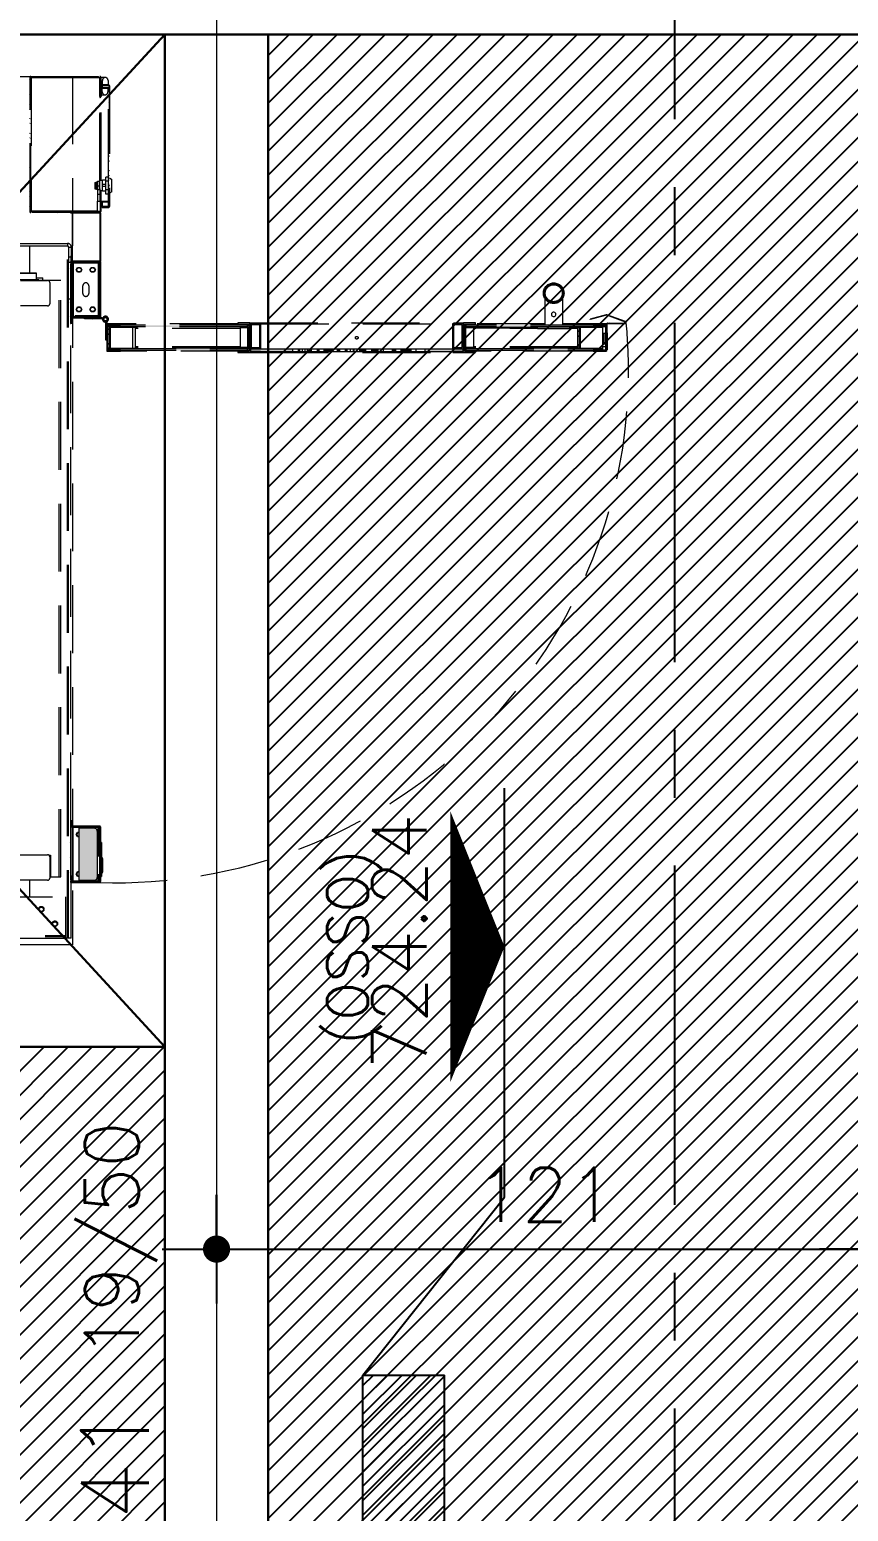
# Model space of a CAD drawing. Header units: inches. Extents: x 0 to 5940, y 0 to 4205.
# Drawn here: x 559.3 to 710.1, y 1683.1 to 1956.1 of the extents above; entities that cross this region are included whole.
import ezdxf
from ezdxf.enums import TextEntityAlignment as Align

# ---------------------------------------------------------------- set-up
doc = ezdxf.new("R2010")
doc.units = ezdxf.units.IN
doc.header["$LTSCALE"] = 50
doc.header["$MEASUREMENT"] = 0
doc.linetypes.add('CENTER', pattern=[2, 1.25, -0.25, 0.25, -0.25])
doc.linetypes.add('HIDDEN', pattern=[0.375, 0.25, -0.125])
for name, color, linetype in [('ALVENARIA', 10, 'HIDDEN'), ('CORTE-FORMA', 1, 'Continuous'), ('COTA', 6, 'Continuous'), ('FO-TEXTO-VIGAS', 3, 'Continuous'), ('HACHUR LAJE', 141, 'Continuous'), ('NIVEL', 3, 'Continuous'), ('TEXTO', 3, 'Continuous')]:
    doc.layers.add(name, color=color, linetype=linetype)
for name, color, linetype, lineweight in [('FO-Eixos', 150, 'Continuous', 5), ('FO-Vigas', 2, 'Continuous', 30), ('SEM LAJE', 8, 'Continuous', 30)]:
    doc.layers.add(name, color=color, linetype=linetype, lineweight=lineweight)
doc.styles.add('ESTILO_GERADO_1', font='arial.ttf')
doc.styles.add('ROMANS', font='romans.shx')
doc.dimstyles.new('COTA_50', dxfattribs={"dimscale": 5, "dimtxt": 2, "dimasz": 1, "dimexe": 2, "dimexo": 1.5, "dimgap": 1, "dimtad": 1, "dimzin": 12, "dimdsep": 46, "dimtxsty": 'ROMANS', "dimblk1": 'COTA', "dimblk2": 'COTA', "dimsah": 1, "dimcen": -4, "dimdle": 1.5, "dimclrd": 6, "dimclre": 6, "dimclrt": 3, "dimadec": 0, "dimazin": 0, "dimtfac": 1, "dimtofl": 0, "dimtmove": 0, "dimatfit": 3, "dimldrblk": 'COTA', "dimfxl": 1, "dimtolj": 1, "dimtzin": 12, "dimarcsym": 0})
pattern_1 = [(225, (-3397.257, 7876.2157), (-1.34613007, 1.34613007), []), (225, (-3398.1545, 7876.2157), (-1.34613007, 1.34613007), [])]
pattern_2 = [(135, (-3421.0694, 7049.931), (1.34613007, 1.34613007), []), (135, (-3421.0694, 7050.8285), (1.34613007, 1.34613007), [])]
pattern_3 = [(45, (-4662.459, 9121.8574), (-2.2097087, 2.2097087), [])]

# ---------------------------------------------------------------- blocks, each defined once
blk = doc.blocks.new('A$7E691EA2C32220')
at = {"layer": 'ALVENARIA', "linetype": 'HIDDEN', "lineweight": 0}
h = blk.add_hatch(dxfattribs=at)
h.set_pattern_fill('ANSI32_0001', color=252, scale=100, angle=360, style=0, pattern_type=2)
h.set_pattern_definition(pattern_1)
h.paths.add_polyline_path([(155.2, 262.77), (155.2, 261.11, 0.414214), (155.3, 261.01), (156.6, 261.01), (156.6, 260.92), (155.3, 260.92, -0.414214), (155.11, 261.11), (155.11, 262.77, 0.414214), (155.01, 262.87), (142.3, 262.87, 0.414214), (142.2, 262.77), (142.2, 238.17, 0.414214), (142.3, 238.07), (155.01, 238.07, 0.414214), (155.11, 238.17), (155.11, 239.82, -0.414214), (155.3, 240.01), (156.6, 240.01), (156.6, 239.92), (155.3, 239.92, 0.414214), (155.2, 239.82), (155.2, 238.17, -0.414214), (155.01, 237.98), (142.3, 237.98, -0.414214), (142.11, 238.17), (142.11, 262.77, -0.414214), (142.3, 262.96), (155.01, 262.96, -0.414214)])
h = blk.add_hatch(dxfattribs=at)
h.set_pattern_fill('ANSI32_0001', color=252, scale=100, angle=360, style=0, pattern_type=2)
h.set_pattern_definition(pattern_1)
h.paths.add_polyline_path([(155.48, 261.41), (155.48, 261.5), (156.63, 261.5, -0.414214), (156.82, 261.31), (156.82, 239.12, -0.414214), (156.63, 238.93), (155.48, 238.93), (155.48, 239.02), (156.63, 239.02, 0.414214), (156.73, 239.12), (156.73, 261.31, 0.414214), (156.63, 261.41)])
h = blk.add_hatch(dxfattribs=at)
h.set_pattern_fill('ANSI32_0001', color=252, scale=100, angle=360, style=0, pattern_type=2)
h.set_pattern_definition(pattern_1)
h.paths.add_polyline_path([(149.7, 237.98), (155.01, 237.98, -0.414214), (155.2, 237.79), (155.2, 229.17, -0.414214), (155.01, 228.98), (149.89, 228.98, -0.414214), (149.7, 229.17), (149.7, 229.98), (149.79, 229.98), (149.79, 229.17, 0.414214), (149.89, 229.07), (155.01, 229.07, 0.414214), (155.11, 229.17), (155.11, 237.79, 0.414214), (155.01, 237.89), (149.7, 237.89)])
h = blk.add_hatch(dxfattribs=at)
h.set_pattern_fill('ANSI32_0001', color=252, scale=100, angle=360, style=0, pattern_type=2)
h.set_pattern_definition(pattern_1)
h.paths.add_polyline_path([(149.61, 228.53), (149.7, 228.53), (149.7, 217.54), (149.61, 217.54)])
h = blk.add_hatch(dxfattribs=at)
h.set_pattern_fill('ANSI32_0001', color=252, scale=100, angle=360, style=0, pattern_type=2)
h.set_pattern_definition(pattern_1)
h.paths.add_polyline_path([(149.85, 218.49), (149.85, 217.54), (149.7, 217.54), (149.7, 218.49, -0.414214), (149.95, 218.74), (154.95, 218.74, 0.414214), (155.05, 218.84), (155.05, 228.73, 0.414214), (154.95, 228.83), (149.95, 228.83, 0.414214), (149.85, 228.73), (149.85, 227.78), (149.7, 227.78), (149.7, 228.73, -0.414214), (149.95, 228.98), (154.95, 228.98, -0.414214), (155.2, 228.73), (155.2, 218.84, -0.414214), (154.95, 218.59), (149.95, 218.59, 0.414214)])
h = blk.add_hatch(dxfattribs=at)
h.set_pattern_fill('ANSI32_0001', color=252, scale=100, angle=360, style=0, pattern_type=2)
h.set_pattern_definition(pattern_2)
h.paths.add_polyline_path([(236.71, 223.12, -1), (240.52, 223.12, -1)])
h.paths.add_polyline_path([(240.4, 223.12, 1), (236.83, 223.12, 1)], flags=0)
h = blk.add_hatch(dxfattribs=at)
h.set_pattern_fill('ANSI32_0001', color=252, scale=100, angle=360, style=0, pattern_type=2)
h.set_pattern_definition(pattern_1)
h.paths.add_polyline_path([(150.5, 218.74), (150.5, 219.04), (154.8, 219.04), (154.8, 218.74)])
h = blk.add_hatch(dxfattribs=at)
h.set_pattern_fill('ANSI32_0001', color=252, scale=100, angle=360, style=0, pattern_type=2)
h.set_pattern_definition(pattern_1)
h.paths.add_polyline_path([(155.72, 218.37, 6.45331), (155.8, 218.57, -0.219637), (155.42, 218.39), (152.22, 218.39), (152.22, 218.59), (155.42, 218.59, 0.219637), (155.65, 218.7, -6.45331), (155.52, 218.39)])
h = blk.add_hatch(dxfattribs=at)
h.set_pattern_fill('ANSI32_0001', color=252, scale=100, angle=360, style=0, pattern_type=2)
h.set_pattern_definition(pattern_2)
h.paths.add_polyline_path([(248.55, 217.52, 0.414214), (248.45, 217.42), (248.45, 215.82), (248.36, 215.82), (248.36, 217.42, -0.414214), (248.55, 217.61), (251.79, 217.61, 0.8391), (251.82, 217.81), (248.39, 219.06, 0.153915), (248.33, 219.06), (245.36, 218.27), (245.34, 218.35), (248.3, 219.15, -0.153915), (248.42, 219.14), (251.85, 217.89, -0.8391), (251.79, 217.52)])
h = blk.add_hatch(dxfattribs=at)
h.set_pattern_fill('ANSI32_0001', color=252, scale=100, angle=360, style=0, pattern_type=2)
h.set_pattern_definition(pattern_2)
h.paths.add_polyline_path([(156.32, 217.69), (156.32, 214.49), (156.12, 214.49), (156.12, 217.69)])
for points in [[(158.82, 212.42), (156.32, 212.42), (156.32, 217.41), (158.82, 217.41), (158.82, 217.21), (156.52, 217.21), (156.52, 212.62), (158.82, 212.62)], [(182.2, 216.91), (156.57, 216.91), (156.57, 217.21), (182.2, 217.21)], [(180.45, 212.19), (180.45, 212.39), (182.45, 212.39), (182.45, 217.44), (180.45, 217.44), (180.45, 217.64), (182.65, 217.64), (182.65, 212.39), (184.65, 212.39), (184.65, 212.19)], [(224.22, 212.39), (224.22, 212.19), (220.03, 212.19), (220.03, 212.39), (222.03, 212.39), (222.03, 217.64), (224.22, 217.64), (224.22, 217.44), (222.23, 217.44), (222.23, 212.39)], [(246.86, 216.91), (222.48, 216.91), (222.48, 217.21), (246.86, 217.21)], [(245.86, 217.41), (248.36, 217.41), (248.36, 217.21), (245.86, 217.21)], [(182.2, 212.62), (156.57, 212.62), (156.57, 212.92), (182.2, 212.92)], [(182.75, 212.39), (182.75, 212.89), (190.59, 212.89), (190.59, 212.39)], [(191.85, 212.89), (191.85, 212.39), (191.58, 212.39), (191.58, 212.89)], [(192.8, 212.39), (192.8, 212.89), (192.82, 212.89), (192.82, 212.39)], [(194.02, 212.89), (194.02, 212.39), (193.77, 212.39), (193.77, 212.89)], [(195.43, 212.89), (195.43, 212.39), (195.05, 212.39), (195.05, 212.89)], [(197.8, 212.39), (196.51, 212.39), (196.51, 212.89), (197.8, 212.89)], [(199.22, 212.89), (199.22, 212.39), (198.74, 212.39), (198.74, 212.89)], [(200.56, 212.89), (200.56, 212.39), (200.23, 212.39), (200.23, 212.89)], [(201.71, 212.39), (201.71, 212.89), (201.87, 212.89), (201.87, 212.39)], [(202.88, 212.39), (202.88, 212.89), (204.01, 212.89), (204.01, 212.39)], [(206.3, 212.89), (206.3, 212.39), (205.05, 212.39), (205.05, 212.89)], [(209.52, 212.89), (209.52, 212.39), (208.84, 212.39), (208.84, 212.89)], [(210.48, 212.39), (210.48, 212.89), (212.34, 212.89), (212.34, 212.39)], [(221.93, 212.89), (221.93, 212.39), (214.87, 212.39), (214.87, 212.89)], [(246.86, 212.62), (222.48, 212.62), (222.48, 212.92), (246.86, 212.92)], [(245.86, 212.62), (246.86, 212.62), (246.86, 212.42), (245.86, 212.42)], [(151.15, 124.54), (154.05, 124.54, -0.414214), (154.55, 124.04), (154.55, 115.47, -0.414214), (154.05, 114.97), (151.15, 114.97)]]:
    blk.add_hatch(color=252, dxfattribs=at).paths.add_polyline_path(points)
h = blk.add_hatch(dxfattribs=at)
h.set_pattern_fill('ANSI32_0001', color=252, scale=100, angle=360, style=0, pattern_type=2)
h.set_pattern_definition(pattern_2)
h.paths.add_polyline_path([(156.82, 212.97), (156.52, 212.97), (156.52, 216.86), (156.82, 216.86)])
h = blk.add_hatch(dxfattribs=at)
h.set_pattern_fill('ANSI32_0001', color=252, scale=100, angle=360, style=0, pattern_type=2)
h.set_pattern_definition(pattern_2)
h.paths.add_polyline_path([(180.85, 212.99), (182.13, 212.99, 0.414214), (182.23, 213.09), (182.23, 216.74, 0.414214), (182.13, 216.84), (180.85, 216.84), (180.85, 216.96), (182.13, 216.96, -0.414214), (182.35, 216.74), (182.35, 213.09, -0.414214), (182.13, 212.87), (180.85, 212.87)])
h = blk.add_hatch(color=252, dxfattribs=at)
h.paths.add_polyline_path([(182.7, 212.89), (182.7, 217.49), (184.7, 217.49), (184.7, 212.89)])
h.paths.add_polyline_path([(182.9, 213.09), (184.5, 213.09), (184.5, 217.29), (182.9, 217.29)], flags=0)
h = blk.add_hatch(color=252, dxfattribs=at)
h.paths.add_polyline_path([(219.98, 212.89), (219.98, 217.49), (221.98, 217.49), (221.98, 212.89)])
h.paths.add_polyline_path([(220.18, 213.09), (221.78, 213.09), (221.78, 217.29), (220.18, 217.29)], flags=0)
h = blk.add_hatch(dxfattribs=at)
h.set_pattern_fill('ANSI32_0001', color=252, scale=100, angle=360, style=0, pattern_type=2)
h.set_pattern_definition(pattern_2)
h.paths.add_polyline_path([(223.83, 216.84), (222.55, 216.84, 0.414214), (222.45, 216.74), (222.45, 213.09, 0.414214), (222.55, 212.99), (223.83, 212.99), (223.83, 212.87), (222.55, 212.87, -0.414214), (222.33, 213.09), (222.33, 216.74, -0.414214), (222.55, 216.96), (223.83, 216.96)])
h = blk.add_hatch(dxfattribs=at)
h.set_pattern_fill('ANSI32_0001', color=252, scale=100, angle=360, style=0, pattern_type=2)
h.set_pattern_definition(pattern_2)
h.paths.add_polyline_path([(243.36, 212.97), (243.06, 212.97), (243.06, 216.86), (243.36, 216.86)])
h = blk.add_hatch(dxfattribs=at)
h.set_pattern_fill('ANSI32_0001', color=252, scale=100, angle=360, style=0, pattern_type=2)
h.set_pattern_definition(pattern_2)
h.paths.add_polyline_path([(248.13, 212.42), (246.73, 212.42), (246.73, 212.55), (248.13, 212.55, 0.414214), (248.23, 212.65), (248.23, 217.44), (248.36, 217.44), (248.36, 212.65, -0.414214)])
h = blk.add_hatch(dxfattribs=at)
h.set_pattern_fill('ANSI32_0001', color=252, scale=100, angle=360, style=0, pattern_type=2)
h.set_pattern_definition(pattern_1)
h.paths.add_polyline_path([(149.61, 126), (149.7, 126), (149.7, 115.01), (149.61, 115.01)])
h = blk.add_hatch(dxfattribs=at)
h.set_pattern_fill('ANSI32_0001', color=252, scale=100, angle=360, style=0, pattern_type=2)
h.set_pattern_definition(pattern_1)
h.paths.add_polyline_path([(149.85, 115.76), (149.85, 114.81, 0.414214), (149.95, 114.71), (154.95, 114.71, 0.414214), (155.05, 114.81), (155.05, 124.7, 0.414214), (154.95, 124.8), (149.95, 124.8, -0.414214), (149.7, 125.05), (149.7, 126), (149.85, 126), (149.85, 125.05, 0.414214), (149.95, 124.95), (154.95, 124.95, -0.414214), (155.2, 124.7), (155.2, 114.81, -0.414214), (154.95, 114.56), (149.95, 114.56, -0.414214), (149.7, 114.81), (149.7, 115.76)])
h = blk.add_hatch(dxfattribs=at)
h.set_pattern_fill('ANSI32_0001', color=252, scale=100, angle=360, style=0, pattern_type=2)
h.set_pattern_definition(pattern_1)
h.paths.add_polyline_path([(155.2, 121.95), (155.35, 121.95), (155.35, 115.66), (155.2, 115.66)])
at = {"layer": 'ALVENARIA', "color": 252, "linetype": 'HIDDEN', "lineweight": 5}
for p, q in [((0, 263.07), (150, 263.07)), ((142.2, 238.17), (142.2, 262.88)), ((142.21, 238.24), (142.21, 262.81)), ((142.3, 262.81), (142.21, 262.81)), ((142.3, 263.07), (155.01, 263.07)), ((142.3, 262.98), (155.01, 262.98)), ((142.3, 238.24), (142.3, 262.81)), ((142.3, 262.81), (142.3, 262.8)), ((142.3, 262.8), (142.32, 262.79)), ((142.32, 262.79), (142.36, 262.78)), ((142.36, 262.78), (142.4, 262.78)), ((142.37, 262.97), (155.01, 262.97)), ((142.37, 262.88), (142.37, 262.97)), ((142.37, 262.88), (155.01, 262.88)), ((142.37, 262.87), (142.37, 262.88)), ((142.38, 262.85), (142.37, 262.87)), ((142.39, 262.82), (142.38, 262.85)), ((142.4, 262.78), (142.39, 262.82)), ((142.4, 262.78), (142.4, 238.27)), ((155.01, 262.78), (142.4, 262.78)), ((150, 263.07), (150, 103.07)), ((150, 262.97), (150, 262.98)), ((155.01, 262.97), (155.01, 262.88)), ((155.01, 262.88), (155.01, 262.78)), ((155.01, 261.01), (155.01, 262.78)), ((155.11, 262.88), (155.11, 261.11)), ((155.2, 262.88), (155.2, 261.11)), ((155.92, 262.86), (155.2, 262.86)), ((155.5, 261.5), (155.5, 262.33)), ((155.97, 262.85), (155.92, 262.86)), ((156.55, 262.33), (156.55, 261.5)), ((155.01, 261.01), (155.11, 261.01)), ((155.01, 259.35), (155.01, 261.01)), ((155.03, 259.35), (155.03, 259.2)), ((155.11, 259.39), (155.11, 261.01)), ((155.11, 261.01), (155.13, 261.01)), ((155.13, 260.8), (155.13, 259.45)), ((155.28, 260.8), (155.13, 260.8)), ((155.28, 259.45), (155.13, 259.45)), ((155.2, 261.7), (155.5, 261.7)), ((155.28, 260.8), (155.28, 259.45)), ((155.48, 260.72), (155.28, 260.72)), ((155.28, 259.67), (156, 259.67)), ((155.3, 261.01), (156.6, 261.01)), ((155.3, 260.92), (156.6, 260.92)), ((155.3, 260.72), (155.3, 260.92)), ((155.3, 243.93), (155.3, 259.67)), ((155.4, 261.7), (155.4, 261.5)), ((155.4, 261.5), (155.48, 261.5)), ((156.63, 261.5), (155.48, 261.5)), ((155.48, 261.5), (155.48, 261.41)), ((156.63, 261.41), (155.48, 261.41)), ((156.63, 261.34), (155.48, 261.34)), ((155.48, 261.34), (155.48, 261.01)), ((155.48, 260.2), (155.48, 260.92)), ((156.53, 260.92), (156.53, 260.2)), ((156.6, 261.01), (156.6, 260.92)), ((156.6, 244.52), (156.6, 260.92)), ((156.63, 261.34), (156.7, 261.33)), ((156.63, 261.34), (156.67, 261.33)), ((156.63, 243.95), (156.63, 261.34)), ((156.67, 261.33), (156.7, 261.32)), ((156.7, 261.33), (156.73, 261.33)), ((156.7, 261.32), (156.72, 261.32)), ((156.72, 261.32), (156.73, 261.31)), ((156.73, 261.31), (156.73, 239.12)), ((156.82, 261.31), (156.82, 239.12)), ((155.01, 243.75), (155.01, 259.2)), ((155.11, 243.93), (155.11, 259.21)), ((154.12, 243.53), (154.42, 243.53)), ((154.12, 243.53), (154.12, 243.24)), ((154.12, 243.24), (154.42, 243.24)), ((154.12, 243.24), (154.12, 242.66)), ((154.42, 243.65), (154.62, 243.65)), ((154.42, 242.25), (154.42, 243.65)), ((154.62, 243.75), (155.02, 243.75)), ((154.62, 243.75), (154.62, 242.89)), ((155.02, 243.93), (155.52, 243.93)), ((155.02, 242.34), (155.02, 243.93)), ((156.14, 243.95), (155.52, 243.95)), ((155.52, 243.15), (155.52, 243.95)), ((155.52, 242.75), (155.52, 243.15)), ((156.14, 243.15), (155.52, 243.15)), ((156.62, 244.52), (156.14, 244.52)), ((156.14, 243.74), (156.14, 244.52)), ((156.62, 243.74), (156.14, 243.74)), ((156.14, 242.17), (156.14, 243.74)), ((156.62, 243.74), (156.62, 244.52)), ((156.73, 243.95), (156.62, 243.95)), ((156.62, 242.17), (156.62, 243.74)), ((156.73, 243.15), (156.62, 243.15)), ((156.82, 244.35), (157.22, 244.1)), ((157.22, 241.8), (157.22, 244.1)), ((154.12, 242.66), (154.42, 242.66)), ((154.12, 242.66), (154.12, 242.38)), ((154.12, 242.38), (154.42, 242.38)), ((154.62, 242.25), (154.42, 242.25)), ((154.62, 242.89), (155.02, 242.89)), ((154.62, 242.89), (154.62, 242.25)), ((154.62, 242.25), (155.02, 242.25)), ((154.62, 242.25), (154.62, 241.35)), ((154.62, 241.35), (155.02, 241.35)), ((154.62, 241.35), (154.62, 240.05)), ((155.02, 242.34), (155.02, 242.25)), ((155.02, 242.25), (155.02, 241.35)), ((155.22, 241.75), (155.02, 241.75)), ((155.02, 241.35), (155.02, 240.05)), ((155.11, 240.05), (155.11, 241.75)), ((155.22, 241.75), (155.22, 242.03)), ((155.22, 242.02), (155.27, 242.02)), ((155.27, 242.02), (155.27, 241.98)), ((155.52, 241.98), (155.27, 241.98)), ((155.3, 240.01), (155.3, 241.98)), ((155.52, 241.95), (155.52, 242.75)), ((156.14, 242.75), (155.52, 242.75)), ((156.14, 241.95), (155.52, 241.95)), ((156.62, 242.17), (156.14, 242.17)), ((156.14, 241.38), (156.14, 242.17)), ((156.62, 241.38), (156.14, 241.38)), ((156.6, 240.01), (156.6, 241.38)), ((156.73, 242.75), (156.62, 242.75)), ((156.62, 241.38), (156.62, 242.17)), ((156.73, 241.95), (156.62, 241.95)), ((156.63, 239.1), (156.63, 241.95)), ((157.22, 241.8), (156.82, 241.55)), ((142.3, 238.24), (142.21, 238.24)), ((142.32, 238.25), (142.3, 238.24)), ((142.3, 238.24), (142.3, 238.24)), ((155.01, 238.07), (142.3, 238.07)), ((155.01, 237.98), (142.3, 237.98)), ((142.36, 238.26), (142.32, 238.25)), ((142.4, 238.27), (142.36, 238.26)), ((142.37, 238.17), (142.38, 238.19)), ((155.01, 238.17), (142.37, 238.17)), ((142.37, 238.17), (142.37, 238.08)), ((142.37, 238.17), (142.37, 238.17)), ((155.01, 238.08), (142.37, 238.08)), ((142.38, 238.19), (142.39, 238.23)), ((142.39, 238.23), (142.4, 238.27)), ((142.4, 238.27), (154.52, 238.27)), ((155.01, 237.98), (149.7, 237.98)), ((149.7, 237.89), (149.7, 237.98)), ((155.01, 237.89), (149.7, 237.89)), ((150, 238.07), (150, 238.08)), ((150, 229.07), (150, 237.89)), ((154.52, 240.05), (155.12, 240.05)), ((154.52, 240.05), (154.52, 238.26)), ((154.52, 238.26), (155.11, 238.26)), ((154.62, 240.05), (155.02, 240.05)), ((155.01, 238.26), (155.01, 238.17)), ((155.01, 238.08), (155.01, 238.17)), ((155.11, 239.82), (155.11, 238.17)), ((155.11, 229.17), (155.11, 237.79)), ((155.12, 240.05), (155.12, 239.9)), ((155.12, 239.92), (155.13, 239.92)), ((155.2, 239.82), (155.2, 238.17)), ((155.2, 229.17), (155.2, 237.79)), ((156.6, 240.01), (155.3, 240.01)), ((156.6, 239.92), (155.3, 239.92)), ((155.48, 239.92), (155.48, 239.1)), ((156.63, 239.1), (155.48, 239.1)), ((155.48, 239.02), (156.63, 239.02)), ((155.48, 239.02), (155.48, 238.93)), ((155.48, 238.93), (156.63, 238.93)), ((156.6, 240.01), (156.6, 239.92)), ((156.7, 239.1), (156.63, 239.1)), ((156.67, 239.1), (156.63, 239.1)), ((156.7, 239.11), (156.67, 239.1)), ((156.72, 239.12), (156.7, 239.11)), ((156.73, 239.11), (156.7, 239.1)), ((156.73, 239.12), (156.72, 239.12)), ((137.48, 232.3), (149.08, 232.3)), ((149.08, 232.3), (149.08, 231.83)), ((137.48, 231.83), (149.08, 231.83)), ((142.16, 226.84), (142.16, 231.83)), ((149.08, 104.32), (149.08, 231.83)), ((149.28, 231.63), (149.75, 231.63)), ((149.28, 231.63), (149.28, 229.75)), ((149.28, 229.75), (149.28, 228.84)), ((149.7, 229.75), (149.28, 229.75)), ((149.7, 229.98), (149.7, 229.17)), ((149.7, 229.98), (149.79, 229.98)), ((149.75, 231.83), (149.72, 231.83)), ((149.75, 231.63), (149.75, 231.83)), ((149.75, 231.63), (149.75, 229.98)), ((149.79, 229.98), (149.79, 229.17)), ((143.39, 226.84), (6.88, 226.84)), ((143.39, 226.75), (6.88, 226.75)), ((143.39, 226.75), (143.39, 226.84)), ((143.39, 225.62), (143.39, 226.75)), ((149.28, 222.11), (149.28, 228.84)), ((149.28, 228.84), (149.7, 228.84)), ((149.61, 228.53), (149.61, 217.54)), ((149.7, 228.53), (149.61, 228.53)), ((149.7, 228.73), (149.7, 228.98)), ((149.7, 228.98), (149.89, 228.98)), ((149.7, 228.73), (149.7, 227.78)), ((149.7, 228.53), (149.7, 217.54)), ((149.85, 227.78), (149.7, 227.78)), ((149.75, 228.98), (149.75, 229.04)), ((149.85, 228.73), (149.85, 227.78)), ((150, 227.78), (149.85, 227.78)), ((149.89, 229.07), (155.01, 229.07)), ((149.89, 228.98), (155.01, 228.98)), ((149.9, 228.73), (150.05, 228.73)), ((149.9, 228.73), (149.9, 227.78)), ((154.95, 228.98), (149.95, 228.98)), ((154.95, 228.83), (149.95, 228.83)), ((150, 218.79), (150, 227.78)), ((150.05, 228.73), (150.05, 218.84)), ((150.05, 228.73), (150.15, 228.73)), ((150.15, 228.73), (150.15, 218.84)), ((150.15, 228.73), (154.75, 228.73)), ((150.2, 228.73), (150.2, 228.83)), ((150.68, 227.43), (150.94, 227.88)), ((150.94, 226.98), (150.68, 227.43)), ((150.94, 227.88), (151.46, 227.88)), ((151.46, 226.98), (150.94, 226.98)), ((151.46, 227.88), (151.72, 227.43)), ((151.72, 227.43), (151.46, 226.98)), ((153.18, 227.43), (153.44, 227.88)), ((153.44, 226.98), (153.18, 227.43)), ((153.44, 227.88), (153.96, 227.88)), ((153.96, 226.98), (153.44, 226.98)), ((153.96, 227.88), (154.22, 227.43)), ((154.22, 227.43), (153.96, 226.98)), ((154.75, 228.73), (154.85, 228.73)), ((154.75, 228.73), (154.75, 219.04)), ((154.85, 228.73), (155, 228.73)), ((154.85, 228.73), (154.85, 218.84)), ((155, 228.73), (155, 218.84)), ((155.01, 228.98), (155.2, 228.98)), ((155.05, 218.84), (155.05, 228.73)), ((155.2, 228.73), (155.2, 228.98)), ((155.2, 218.84), (155.2, 228.73)), ((138.39, 225.62), (143.39, 225.62)), ((140.41, 225.48), (145.41, 225.48)), ((143.39, 225.98), (144.56, 225.98)), ((143.39, 225.48), (143.39, 225.62)), ((143.54, 225.58), (143.39, 225.58)), ((143.54, 225.58), (143.54, 225.48)), ((143.82, 225.58), (143.54, 225.58)), ((143.82, 225.58), (143.82, 225.48)), ((143.82, 225.51), (144.56, 225.51)), ((144.56, 225.51), (144.56, 225.98)), ((144.56, 225.51), (147.55, 225.51)), ((145.81, 225.08), (145.81, 221.18)), ((147.55, 115.58), (147.55, 225.51)), ((147.55, 225.51), (147.87, 225.51)), ((147.87, 115.58), (147.87, 225.51)), ((151.9, 223.09), (151.9, 224.48)), ((153, 224.48), (153, 223.09)), ((149.28, 104.32), (149.28, 222.11)), ((149.28, 222.11), (149.61, 222.11)), ((237.02, 217.21), (237.02, 222.07)), ((240.21, 222.08), (240.21, 217.21)), ((145.41, 220.78), (140.41, 220.78)), ((150, 218.79), (149.7, 218.79)), ((149.7, 217.54), (149.7, 218.49)), ((149.85, 217.54), (149.85, 218.49)), ((149.95, 218.74), (154.95, 218.74)), ((149.95, 218.59), (154.95, 218.59)), ((150, 218.84), (150.05, 218.84)), ((150.05, 218.84), (150.15, 218.84)), ((150.15, 218.84), (150.5, 218.84)), ((150.2, 218.74), (150.2, 218.84)), ((150.5, 219.04), (154.8, 219.04)), ((150.5, 219.04), (150.5, 218.74)), ((150.5, 218.74), (154.8, 218.74)), ((150.68, 220.14), (150.94, 220.59)), ((150.94, 219.69), (150.68, 220.14)), ((150.94, 220.59), (151.46, 220.59)), ((151.46, 219.69), (150.94, 219.69)), ((151.46, 220.59), (151.72, 220.14)), ((151.72, 220.14), (151.46, 219.69)), ((152.22, 218.39), (152.22, 218.59)), ((155.42, 218.59), (152.22, 218.59)), ((155.42, 218.39), (152.22, 218.39)), ((153.18, 220.14), (153.44, 220.59)), ((153.44, 219.69), (153.18, 220.14)), ((153.44, 220.59), (153.96, 220.59)), ((153.96, 219.69), (153.44, 219.69)), ((153.96, 220.59), (154.22, 220.14)), ((154.22, 220.14), (153.96, 219.69)), ((154.8, 218.74), (154.8, 219.04)), ((154.8, 218.84), (154.85, 218.84)), ((154.85, 218.84), (155, 218.84)), ((155.2, 218.59), (155.2, 218.84)), ((155.75, 218.48), (155.72, 218.37)), ((155.8, 218.57), (155.75, 218.48)), ((238.24, 219.36), (238.22, 219.23)), ((238.22, 219.23), (238.23, 219.1)), ((238.23, 219.1), (238.29, 218.98)), ((238.31, 219.48), (238.24, 219.36)), ((238.29, 218.98), (238.38, 218.89)), ((238.42, 219.56), (238.31, 219.48)), ((238.38, 218.89), (238.51, 218.83)), ((238.54, 219.61), (238.42, 219.56)), ((238.51, 218.83), (238.62, 218.81)), ((238.67, 219.61), (238.54, 219.61)), ((238.62, 218.81), (238.75, 218.84)), ((238.8, 219.57), (238.67, 219.61)), ((238.75, 218.84), (238.86, 218.9)), ((238.91, 219.49), (238.8, 219.57)), ((238.86, 218.9), (238.95, 219)), ((238.98, 219.38), (238.91, 219.49)), ((238.95, 219), (239, 219.12)), ((239.01, 219.25), (238.98, 219.38)), ((239, 219.12), (239.01, 219.25)), ((248.3, 219.15), (245.34, 218.35)), ((248.33, 219.06), (245.36, 218.27)), ((251.82, 217.81), (248.39, 219.06)), ((251.85, 217.89), (248.42, 219.14)), ((149.61, 217.54), (149.7, 217.54)), ((149.85, 217.54), (149.7, 217.54)), ((149.7, 126), (149.7, 217.54)), ((156.12, 217.74), (156.13, 217.79)), ((156.12, 217.69), (156.12, 217.74)), ((156.12, 217.69), (156.32, 217.69)), ((156.12, 214.49), (156.12, 217.69)), ((156.32, 214.49), (156.32, 217.69)), ((180.45, 217.46), (156.32, 217.46)), ((156.32, 217.41), (156.32, 212.42)), ((158.82, 217.41), (156.32, 217.41)), ((156.52, 212.62), (156.52, 217.21)), ((156.52, 217.21), (158.82, 217.21)), ((156.52, 212.97), (156.52, 216.86)), ((182.2, 217.21), (156.57, 217.21)), ((182.2, 216.91), (156.57, 216.91)), ((156.82, 212.97), (156.82, 216.86)), ((157.02, 212.97), (157.02, 216.86)), ((157.02, 216.86), (161.12, 216.86)), ((158.82, 217.21), (158.82, 217.41)), ((161.12, 212.97), (161.12, 216.86)), ((161.12, 216.86), (161.62, 216.86)), ((161.62, 212.97), (161.62, 216.86)), ((161.87, 216.81), (161.62, 216.81)), ((161.87, 216.69), (161.62, 216.69)), ((180.85, 216.59), (161.62, 216.59)), ((161.87, 216.91), (161.87, 216.62)), ((180.85, 216.62), (161.87, 216.62)), ((182.65, 217.64), (180.45, 217.64)), ((180.45, 217.64), (180.45, 217.44)), ((180.45, 217.44), (182.45, 217.44)), ((180.85, 216.96), (182.13, 216.96)), ((180.85, 216.84), (180.85, 216.96)), ((180.85, 216.84), (182.13, 216.84)), ((180.85, 216.84), (180.85, 216.74)), ((180.85, 216.74), (180.85, 213.09)), ((182.23, 216.74), (180.85, 216.74)), ((182.2, 216.91), (182.2, 217.21)), ((182.2, 217.21), (182.45, 217.21)), ((182.23, 216.74), (182.23, 213.09)), ((182.35, 216.74), (182.35, 213.09)), ((182.45, 216.74), (182.35, 216.74)), ((182.45, 217.44), (182.45, 212.39)), ((182.65, 212.39), (182.65, 217.64)), ((182.65, 217.64), (222.03, 217.64)), ((182.7, 217.49), (182.7, 212.89)), ((184.7, 217.49), (182.7, 217.49)), ((182.9, 217.29), (182.9, 213.09)), ((184.5, 217.29), (182.9, 217.29)), ((184.5, 213.09), (184.5, 217.29)), ((184.7, 212.89), (184.7, 217.49)), ((184.7, 217.49), (219.98, 217.49)), ((219.98, 217.49), (219.98, 212.89)), ((221.98, 217.49), (219.98, 217.49)), ((220.18, 217.29), (220.18, 213.09)), ((221.78, 217.29), (220.18, 217.29)), ((221.78, 213.09), (221.78, 217.29)), ((221.98, 212.89), (221.98, 217.49)), ((224.22, 217.64), (222.03, 217.64)), ((222.03, 217.64), (222.03, 212.39)), ((222.23, 212.39), (222.23, 217.44)), ((222.23, 217.44), (224.22, 217.44)), ((222.23, 217.21), (222.48, 217.21)), ((222.33, 216.74), (222.23, 216.74)), ((222.33, 213.09), (222.33, 216.74)), ((222.45, 213.09), (222.45, 216.74)), ((223.83, 216.74), (222.45, 216.74)), ((222.48, 216.91), (222.48, 217.21)), ((246.86, 217.21), (222.48, 217.21)), ((246.86, 216.91), (222.48, 216.91)), ((222.55, 216.96), (223.83, 216.96)), ((222.55, 216.84), (223.83, 216.84)), ((223.83, 216.96), (223.83, 216.84)), ((223.83, 216.84), (223.83, 216.74)), ((235.62, 216.81), (223.83, 216.81)), ((223.83, 216.74), (223.83, 213.09)), ((235.62, 216.69), (223.83, 216.69)), ((243.04, 216.59), (223.83, 216.59)), ((224.22, 217.44), (224.22, 217.64)), ((237.02, 217.46), (224.22, 217.46)), ((235.62, 216.62), (235.62, 216.91)), ((235.62, 216.62), (241.61, 216.62)), ((248.36, 217.46), (240.21, 217.46)), ((241.61, 216.62), (241.61, 216.91)), ((243.04, 216.81), (241.61, 216.81)), ((243.04, 216.69), (241.61, 216.69)), ((243.04, 212.97), (243.04, 216.86)), ((243.06, 216.86), (243.04, 216.86)), ((243.06, 216.86), (243.36, 216.86)), ((243.06, 212.97), (243.06, 216.86)), ((243.36, 212.97), (243.36, 216.86)), ((243.36, 216.86), (243.56, 216.86)), ((243.56, 212.97), (243.56, 216.86)), ((243.56, 216.86), (247.63, 216.86)), ((245.36, 218.27), (245.34, 218.35)), ((245.86, 217.41), (245.86, 217.21)), ((248.36, 217.41), (245.86, 217.41)), ((245.86, 217.21), (248.36, 217.21)), ((246.86, 216.91), (246.86, 217.21)), ((247.63, 216.91), (246.86, 216.91)), ((247.63, 217.01), (248.23, 217.01)), ((247.63, 217.01), (247.63, 215.78)), ((247.63, 215.78), (248.23, 215.78)), ((247.63, 215.78), (247.63, 213.25)), ((247.76, 215.72), (247.76, 213.78)), ((248.16, 215.72), (247.76, 215.72)), ((248.11, 217.01), (248.11, 217.21)), ((248.16, 217.21), (248.16, 217.01)), ((248.16, 213.78), (248.16, 215.72)), ((248.23, 212.65), (248.23, 217.44)), ((248.23, 217.44), (248.36, 217.44)), ((248.23, 217.01), (248.23, 215.78)), ((248.36, 212.65), (248.36, 217.44)), ((248.36, 215.82), (248.36, 217.42)), ((248.36, 217.21), (248.36, 217.41)), ((248.36, 215.82), (248.45, 215.82)), ((248.45, 215.82), (248.45, 217.42)), ((248.45, 215.82), (248.45, 212.72)), ((249.71, 217.46), (248.46, 217.46)), ((248.55, 217.61), (251.79, 217.61)), ((248.55, 217.52), (251.79, 217.52)), ((156.32, 214.49), (156.12, 214.49)), ((156.82, 212.97), (156.52, 212.97)), ((156.82, 212.97), (157.02, 212.97)), ((157.02, 212.97), (161.12, 212.97)), ((161.12, 212.97), (161.62, 212.97)), ((180.85, 213.24), (161.62, 213.24)), ((180.85, 213.14), (161.62, 213.14)), ((180.85, 213.02), (161.62, 213.02)), ((180.85, 213.09), (180.85, 212.99)), ((182.23, 213.09), (180.85, 213.09)), ((180.85, 212.87), (180.85, 212.99)), ((182.13, 212.99), (180.85, 212.99)), ((182.45, 213.09), (182.35, 213.09)), ((182.9, 213.09), (184.5, 213.09)), ((220.18, 213.09), (221.78, 213.09)), ((222.33, 213.09), (222.23, 213.09)), ((223.83, 213.09), (222.45, 213.09)), ((223.83, 212.99), (222.55, 212.99)), ((243.04, 213.24), (223.83, 213.24)), ((243.04, 213.14), (223.83, 213.14)), ((223.83, 213.09), (223.83, 212.99)), ((243.04, 213.02), (223.83, 213.02)), ((223.83, 212.99), (223.83, 212.87)), ((243.06, 212.97), (243.04, 212.97)), ((243.36, 212.97), (243.06, 212.97)), ((243.36, 212.97), (243.56, 212.97)), ((243.56, 212.97), (247.63, 212.97)), ((248.23, 213.25), (247.63, 213.25)), ((247.63, 213.25), (247.63, 212.72)), ((247.76, 213.78), (248.16, 213.78)), ((248.23, 213.25), (248.23, 212.72)), ((156.32, 212.42), (158.82, 212.42)), ((158.82, 212.62), (156.52, 212.62)), ((156.57, 212.92), (182.2, 212.92)), ((156.57, 212.62), (156.57, 212.92)), ((156.57, 212.62), (182.2, 212.62)), ((158.82, 212.42), (158.82, 212.62)), ((182.45, 212.47), (158.82, 212.47)), ((182.45, 212.39), (180.45, 212.39)), ((180.45, 212.39), (180.45, 212.19)), ((180.45, 212.19), (184.65, 212.19)), ((182.13, 212.87), (180.85, 212.87)), ((182.2, 212.62), (182.2, 212.92)), ((182.2, 212.62), (182.45, 212.62)), ((184.65, 212.39), (182.65, 212.39)), ((182.7, 212.89), (184.7, 212.89)), ((182.75, 212.89), (190.59, 212.89)), ((182.75, 212.89), (182.75, 212.39)), ((182.75, 212.39), (190.59, 212.39)), ((184.65, 212.19), (184.65, 212.39)), ((184.65, 212.19), (220.03, 212.19)), ((190.59, 212.39), (190.59, 212.89)), ((190.59, 212.89), (191.58, 212.89)), ((190.59, 212.39), (191.58, 212.39)), ((191.58, 212.89), (191.85, 212.89)), ((191.58, 212.89), (191.58, 212.39)), ((191.58, 212.39), (191.85, 212.39)), ((191.85, 212.39), (191.85, 212.89)), ((191.85, 212.89), (192.34, 212.89)), ((191.85, 212.39), (192.34, 212.39)), ((192.34, 212.39), (192.34, 212.89)), ((192.34, 212.89), (192.8, 212.89)), ((192.34, 212.39), (192.8, 212.39)), ((192.8, 212.89), (192.82, 212.89)), ((192.8, 212.89), (192.8, 212.39)), ((192.8, 212.39), (192.82, 212.39)), ((192.82, 212.39), (192.82, 212.89)), ((192.82, 212.89), (193.27, 212.89)), ((192.82, 212.39), (193.27, 212.39)), ((193.27, 212.39), (193.27, 212.89)), ((193.27, 212.89), (193.77, 212.89)), ((193.27, 212.39), (193.77, 212.39)), ((193.77, 212.89), (194.02, 212.89)), ((193.77, 212.89), (193.77, 212.39)), ((193.77, 212.39), (194.02, 212.39)), ((194.02, 212.39), (194.02, 212.89)), ((194.02, 212.89), (195.05, 212.89)), ((194.02, 212.39), (195.05, 212.39)), ((195.05, 212.89), (195.43, 212.89)), ((195.05, 212.89), (195.05, 212.39)), ((195.05, 212.39), (195.43, 212.39)), ((195.43, 212.39), (195.43, 212.89)), ((195.43, 212.89), (196.34, 212.89)), ((195.43, 212.39), (196.34, 212.39)), ((196.34, 212.39), (196.34, 212.89)), ((196.34, 212.89), (196.51, 212.89)), ((196.34, 212.39), (196.51, 212.39)), ((196.51, 212.89), (197.8, 212.89)), ((196.51, 212.39), (196.51, 212.89)), ((196.51, 212.39), (197.8, 212.39)), ((197.8, 212.89), (197.8, 212.39)), ((197.8, 212.89), (197.83, 212.89)), ((197.8, 212.39), (197.83, 212.39)), ((197.83, 212.39), (197.83, 212.89)), ((197.83, 212.89), (198.74, 212.89)), ((197.83, 212.39), (198.74, 212.39)), ((198.74, 212.89), (199.22, 212.89)), ((198.74, 212.89), (198.74, 212.39)), ((198.74, 212.39), (199.22, 212.39)), ((199.22, 212.39), (199.22, 212.89)), ((199.22, 212.89), (200.23, 212.89)), ((199.22, 212.39), (200.23, 212.39)), ((200.23, 212.89), (200.23, 212.39)), ((200.23, 212.89), (200.56, 212.89)), ((200.23, 212.39), (200.56, 212.39)), ((200.56, 212.39), (200.56, 212.89)), ((200.56, 212.89), (201.17, 212.89)), ((200.56, 212.39), (201.17, 212.39)), ((201.17, 212.39), (201.17, 212.89)), ((201.17, 212.89), (201.71, 212.89)), ((201.17, 212.39), (201.71, 212.39)), ((201.71, 212.89), (201.87, 212.89)), ((201.71, 212.89), (201.71, 212.39)), ((201.71, 212.39), (201.87, 212.39)), ((201.87, 212.39), (201.87, 212.89)), ((201.87, 212.89), (202.88, 212.89)), ((201.87, 212.39), (202.88, 212.39)), ((202.88, 212.89), (202.88, 212.39)), ((202.88, 212.89), (204.01, 212.89)), ((202.88, 212.39), (204.01, 212.39)), ((204.01, 212.39), (204.01, 212.89)), ((204.01, 212.89), (205.05, 212.89)), ((204.01, 212.39), (205.05, 212.39)), ((205.05, 212.89), (206.3, 212.89)), ((205.05, 212.89), (205.05, 212.39)), ((205.05, 212.39), (206.3, 212.39)), ((206.3, 212.39), (206.3, 212.89)), ((206.3, 212.89), (207.29, 212.89)), ((206.3, 212.39), (207.29, 212.39)), ((207.29, 212.39), (207.29, 212.89)), ((207.29, 212.89), (208.84, 212.89)), ((207.29, 212.39), (208.84, 212.39)), ((208.84, 212.89), (209.52, 212.89)), ((208.84, 212.89), (208.84, 212.39)), ((208.84, 212.39), (209.52, 212.39)), ((209.52, 212.39), (209.52, 212.89)), ((209.52, 212.89), (210.48, 212.89)), ((209.52, 212.39), (210.48, 212.39)), ((210.48, 212.89), (210.48, 212.39)), ((210.48, 212.89), (212.34, 212.89)), ((210.48, 212.39), (212.34, 212.39)), ((212.34, 212.39), (212.34, 212.89)), ((212.34, 212.89), (213.31, 212.89)), ((212.34, 212.39), (213.31, 212.39)), ((213.31, 212.39), (213.31, 212.89)), ((213.31, 212.89), (214.87, 212.89)), ((213.31, 212.39), (214.87, 212.39)), ((214.87, 212.89), (214.87, 212.39)), ((214.87, 212.89), (221.93, 212.89)), ((214.87, 212.39), (221.93, 212.39)), ((219.98, 212.89), (221.98, 212.89)), ((222.03, 212.39), (220.03, 212.39)), ((220.03, 212.39), (220.03, 212.19)), ((220.03, 212.19), (224.22, 212.19)), ((221.93, 212.39), (221.93, 212.89)), ((222.23, 212.62), (222.48, 212.62)), ((245.86, 212.47), (222.23, 212.47)), ((224.22, 212.39), (222.23, 212.39)), ((222.48, 212.92), (246.86, 212.92)), ((222.48, 212.62), (222.48, 212.92)), ((222.48, 212.62), (246.86, 212.62)), ((223.83, 212.87), (222.55, 212.87)), ((224.22, 212.19), (224.22, 212.39)), ((245.86, 212.62), (245.86, 212.42)), ((246.86, 212.62), (245.86, 212.62)), ((245.86, 212.42), (246.86, 212.42)), ((246.73, 212.42), (246.73, 212.55)), ((246.73, 212.55), (248.13, 212.55)), ((246.73, 212.42), (248.13, 212.42)), ((246.86, 212.62), (246.86, 212.92)), ((246.86, 212.92), (247.63, 212.92)), ((248.11, 212.62), (246.86, 212.62)), ((246.86, 212.62), (246.86, 212.42)), ((248.16, 212.62), (246.86, 212.62)), ((247.63, 212.72), (248.23, 212.72)), ((248.11, 212.72), (248.11, 212.62)), ((248.13, 212.42), (248.36, 212.42)), ((248.16, 212.72), (248.16, 212.62)), ((248.36, 212.72), (248.45, 212.72)), ((248.36, 212.65), (248.36, 212.42)), ((149.7, 126), (149.61, 126)), ((149.61, 126), (149.61, 115.01)), ((149.7, 126), (149.7, 115.01)), ((149.7, 126), (149.85, 126)), ((149.7, 125.05), (149.7, 126)), ((149.85, 125.05), (149.85, 126)), ((149.7, 124.8), (149.95, 124.8)), ((154.95, 124.95), (149.95, 124.95)), ((154.95, 124.8), (149.95, 124.8)), ((150, 124.8), (150, 115.81)), ((150.05, 124.7), (150, 124.7)), ((150.05, 114.81), (150.05, 124.7)), ((150.15, 124.7), (150.05, 124.7)), ((150.15, 114.81), (150.15, 124.7)), ((154.75, 124.7), (150.15, 124.7)), ((150.2, 124.7), (150.2, 124.8)), ((150.68, 123.4), (150.94, 123.85)), ((150.94, 122.95), (150.68, 123.4)), ((150.94, 123.85), (151.15, 123.85)), ((151.15, 122.95), (150.94, 122.95)), ((154.05, 124.54), (151.15, 124.54)), ((151.15, 124.54), (151.15, 114.97)), ((154.55, 124.04), (154.55, 115.47)), ((154.85, 124.7), (154.75, 124.7)), ((154.75, 119.46), (154.75, 124.7)), ((155, 124.7), (154.85, 124.7)), ((154.85, 119.46), (154.85, 124.7)), ((155, 119.46), (155, 124.7)), ((155.05, 114.81), (155.05, 124.7)), ((155.2, 114.81), (155.2, 124.7)), ((155.2, 121.95), (155.2, 115.66)), ((155.35, 121.95), (155.2, 121.95)), ((155.35, 121.95), (155.35, 115.66)), ((139.02, 119.68), (145.41, 119.68)), ((145.67, 119.58), (145.97, 119.58)), ((145.81, 119.28), (145.81, 115.38)), ((145.97, 119.58), (145.97, 115.58)), ((154.55, 119.46), (155.05, 119.46)), ((155.35, 119.21), (155.55, 118.91)), ((155.55, 118.91), (155.55, 117.71)), ((155.55, 117.71), (155.55, 116.51)), ((145.41, 114.98), (139.02, 114.98)), ((142.16, 111.91), (142.16, 114.98)), ((145.97, 115.58), (145.81, 115.58)), ((145.97, 115.58), (147.55, 115.58)), ((147.55, 115.58), (147.87, 115.58)), ((149.61, 115.01), (149.7, 115.01)), ((149.7, 115.81), (150, 115.81)), ((149.7, 115.76), (149.7, 114.81)), ((149.7, 115.76), (149.85, 115.76)), ((149.7, 114.56), (149.7, 114.81)), ((149.85, 115.76), (149.85, 114.81)), ((149.9, 114.81), (149.9, 115.81)), ((150.05, 114.81), (149.9, 114.81)), ((149.95, 114.71), (154.95, 114.71)), ((150.15, 114.81), (150.05, 114.81)), ((154.75, 114.81), (150.15, 114.81)), ((150.2, 114.71), (150.2, 114.81)), ((150.68, 116.11), (150.94, 116.56)), ((150.94, 115.66), (150.68, 116.11)), ((150.94, 116.56), (151.15, 116.56)), ((151.15, 115.66), (150.94, 115.66)), ((151.15, 114.97), (154.05, 114.97)), ((155.05, 115.96), (154.55, 115.96)), ((154.75, 114.81), (154.75, 115.96)), ((154.85, 114.81), (154.75, 114.81)), ((154.85, 114.81), (154.85, 115.96)), ((155, 114.81), (154.85, 114.81)), ((155, 114.81), (155, 115.96)), ((155.2, 115.66), (155.35, 115.66)), ((155.55, 116.51), (155.35, 116.21)), ((149.7, 114.56), (149.95, 114.56)), ((149.75, 104.32), (149.75, 114.56)), ((149.95, 114.56), (154.95, 114.56)), ((133.81, 111.91), (148.75, 111.91)), ((148.75, 104.82), (148.75, 111.91)), ((24.52, 104.32), (148.75, 104.32)), ((126.2, 104.82), (148.75, 104.82)), ((126.2, 104.62), (148.75, 104.62)), ((148.75, 104.62), (148.75, 104.82)), ((148.75, 104.32), (148.75, 104.62)), ((149.08, 104.32), (148.75, 104.32)), ((149.28, 104.32), (149.08, 104.32)), ((149.75, 104.32), (149.28, 104.32)), ((150, 103.07), (0, 103.07))]:
    blk.add_line(p, q, dxfattribs=at)
for centre, radius in [((151.2, 227.43), 0.4), ((153.7, 227.43), 0.4), ((238.62, 223.12), 1.9), ((238.62, 223.12), 1.78), ((238.62, 223.12), 1.67), ((238.62, 223.12), 1.56), ((151.2, 220.14), 0.4), ((153.7, 220.14), 0.4), ((156.07, 218.34), 0.3), ((202.34, 214.92), 0.25), ((144.25, 109.65), 0.5), ((144.25, 109.61), 0.4), ((146.75, 106.97), 0.5), ((146.75, 106.91), 0.4)]:
    blk.add_circle(centre, radius, dxfattribs=at)
for centre, radius, start, end in [((142.3, 262.88), 0.19, 90, 180), ((142.3, 262.88), 0.0999, 90, 180), ((155.01, 262.88), 0.19, 0, 90), ((155.01, 262.88), 0.0999, 0, 90), ((156.02, 262.33), 0.525, 0, 180), ((155.03, 259.45), 0.25, 270, 0), ((155.03, 259.45), 0.0999, 270, 0), ((155.3, 261.11), 0.19, 180, 270), ((155.3, 261.11), 0.0999, 180, 270), ((156, 260.2), 0.525, 180, 0), ((156.63, 261.31), 0.19, 0, 90), ((156.63, 261.31), 0.0999, 0, 90), ((142.3, 238.17), 0.19, 180, 270), ((142.3, 238.17), 0.0999, 180, 270), ((155.01, 238.17), 0.19, 270, 0), ((155.01, 238.17), 0.0999, 270, 0), ((155.01, 237.79), 0.19, 0, 90), ((155.01, 237.79), 0.0999, 0, 90), ((155.3, 239.82), 0.19, 90, 180), ((155.3, 239.82), 0.0999, 90, 180), ((156.63, 239.12), 0.0999, 270, 0), ((156.63, 239.12), 0.19, 270, 0), ((149.08, 231.63), 0.675, 0, 90), ((149.08, 231.63), 0.2, 0, 90), ((149.89, 229.17), 0.19, 180, 270), ((149.95, 228.73), 0.25, 90, 180), ((149.89, 229.17), 0.0999, 180, 270), ((149.95, 228.73), 0.0999, 90, 180), ((154.95, 228.73), 0.25, 0, 90), ((154.95, 228.73), 0.0999, 0, 90), ((155.01, 229.17), 0.19, 270, 0), ((155.01, 229.17), 0.0999, 270, 0), ((145.41, 225.08), 0.4, 0, 90), ((152.45, 224.48), 0.55, 0, 180), ((145.41, 221.18), 0.4, 270, 0), ((152.45, 223.09), 0.55, 180, 0), ((149.95, 218.49), 0.25, 90, 180), ((149.95, 218.49), 0.0999, 90, 180), ((154.95, 218.84), 0.0999, 270, 0), ((154.95, 218.84), 0.25, 270, 0), ((155.42, 218.89), 0.304, 270, 319.5503), ((155.42, 218.89), 0.504, 270, 319.5503), ((156.07, 218.34), 0.55, 174.7841, 139.5503), ((156.07, 218.34), 0.35, 174.7841, 139.5503), ((248.35, 218.96), 0.19, 70, 105), ((248.35, 218.96), 0.0999, 70, 105), ((156.62, 217.69), 0.304, 130.4497, 180), ((182.13, 216.74), 0.225, 0, 90), ((182.13, 216.74), 0.0999, 0, 90), ((222.55, 216.74), 0.225, 90, 180), ((222.55, 216.74), 0.0999, 90, 180), ((248.55, 217.42), 0.19, 90, 180), ((248.55, 217.42), 0.0999, 90, 180), ((251.79, 217.71), 0.19, 270, 70), ((251.79, 217.71), 0.0999, 270, 70), ((158.09, 208.82), 94.31, 0, 5.3944), ((182.13, 213.09), 0.225, 270, 0), ((182.13, 213.09), 0.0999, 270, 0), ((222.55, 213.09), 0.225, 180, 270), ((222.55, 213.09), 0.0999, 180, 270), ((248.13, 212.65), 0.0999, 270, 0), ((248.13, 212.65), 0.23, 270, 0), ((158.09, 208.82), 94.31, 268.0929, 0), ((149.95, 125.05), 0.25, 180, 270), ((149.95, 125.05), 0.0999, 180, 270), ((151.2, 123.4), 0.4, 97.1808, 180), ((151.2, 123.4), 0.4, 180, 262.8192), ((154.05, 124.04), 0.5, 0, 90), ((154.95, 124.7), 0.25, 0, 90), ((154.95, 124.7), 0.0999, 0, 90), ((145.41, 119.28), 0.4, 0, 90), ((145.41, 115.38), 0.4, 270, 0), ((149.95, 114.81), 0.25, 180, 270), ((149.95, 114.81), 0.0999, 180, 270), ((151.2, 116.11), 0.4, 97.1808, 180), ((151.2, 116.11), 0.4, 180, 262.8192), ((154.05, 115.47), 0.5, 270, 0), ((154.95, 114.81), 0.25, 270, 0), ((154.95, 114.81), 0.0999, 270, 0)]:
    blk.add_arc(centre, radius, start, end, dxfattribs=at)
at = {"layer": 'ALVENARIA', "color": 252, "linetype": 'HIDDEN', "lineweight": 5, "style": 'ESTILO_GERADO_1', "text_generation_flag": 4}
for tag, height, p in [('DUMMY_9', 4.63, (57.82, 247.62)), ('DUMMY_8', 6.22, (43.71, 183.04)), ('DUMMY_7', 6.22, (52.85, 164.04))]:
    blk.add_attdef(tag, text='', height=height, dxfattribs=at).set_placement(p, align=Align.BOTTOM_LEFT)
blk = doc.blocks.new('COTA')
at = {"layer": 'COTA'}
for p, q in [((0, -2), (0, 2)), ((2, 0), (-2, 0))]:
    blk.add_line(p, q, dxfattribs=at)
at = {"layer": 'COTA', "const_width": 0.5}
blk.add_lwpolyline([(-0.25, 0, 1), (0.25, 0, 1)], format="xyb", close=True, dxfattribs=at)
blk = doc.blocks.new('*D143')
at = {"layer": 'COTA', "color": 6, "lineweight": -2, "transparency": 16777216}
for p, q in [((714.8, 1723.47), (714.8, 1741.42)), ((1054.8, 1723.47), (1054.8, 1741.42)), ((719.8, 1731.42), (1049.8, 1731.42))]:
    blk.add_line(p, q, dxfattribs=at)
at = {"layer": 'Defpoints', "color": 0, "transparency": 16777216}
for p in [(1054.8, 1731.42), (714.8, 1715.97), (1054.8, 1715.97)]:
    blk.add_point(p, dxfattribs=at)
at = {"layer": 'COTA', "color": 6, "lineweight": -2, "transparency": 16777216, "xscale": 5, "yscale": 5, "zscale": 5, "rotation": 180}
blk.add_blockref('COTA', (714.8, 1731.42), dxfattribs=at)
at = {"layer": 'COTA', "color": 6, "lineweight": -2, "transparency": 16777216, "xscale": 5, "yscale": 5, "zscale": 5}
blk.add_blockref('COTA', (1054.8, 1731.42), dxfattribs=at)
at = {"layer": 'COTA', "color": 3, "transparency": 16777216, "insert": (903.58, 1741.42), "char_height": 10, "attachment_point": 5, "style": 'ROMANS'}
blk.add_mtext('\\A1;340', dxfattribs=at)
blk = doc.blocks.new('*D145')
at = {"layer": 'COTA', "color": 6, "lineweight": -2, "transparency": 16777216}
for p, q in [((593.77, 1731.46), (593.77, 1741.42)), ((714.8, 1731.46), (714.8, 1741.42)), ((598.77, 1731.42), (709.8, 1731.42))]:
    blk.add_line(p, q, dxfattribs=at)
at = {"layer": 'Defpoints', "color": 0, "transparency": 16777216}
for p in [(714.8, 1731.42), (593.77, 1723.96), (714.8, 1723.96)]:
    blk.add_point(p, dxfattribs=at)
at = {"layer": 'COTA', "color": 6, "lineweight": -2, "transparency": 16777216, "xscale": 5, "yscale": 5, "zscale": 5, "rotation": 180}
blk.add_blockref('COTA', (593.77, 1731.42), dxfattribs=at)
at = {"layer": 'COTA', "color": 6, "lineweight": -2, "transparency": 16777216, "xscale": 5, "yscale": 5, "zscale": 5}
blk.add_blockref('COTA', (714.8, 1731.42), dxfattribs=at)
at = {"layer": 'COTA', "color": 3, "transparency": 16777216, "insert": (654.29, 1741.42), "char_height": 10, "attachment_point": 5, "style": 'ROMANS'}
blk.add_mtext('\\A1;121', dxfattribs=at)

msp = doc.modelspace()

# ---------------------------------------------------------------- hatches: boundary and pattern name
at = {"layer": 'CORTE-FORMA'}
h = msp.add_hatch(dxfattribs=at)
h.set_pattern_fill('ANSI31', color=70, scale=15)
h.set_pattern_definition([(45, (-4662.459, 9121.8574), (-1.3258252, 1.3258252), [])])
h.paths.add_polyline_path([(663.235, 1629.207), (663.235, 1418.673), (666.764, 1358.856), (681.79, 1358.856), (678.262, 1418.673), (703.235, 1418.673), (703.235, 1437.673), (675.235, 1437.673), (675.235, 1629.207), (689.06, 1629.207), (694.434, 1642.63), (693.149, 1634.337), (698.702, 1648.207), (635.735, 1648.207), (635.735, 1708.207), (620.735, 1708.207), (620.735, 1629.207)])
at = {"layer": 'HACHUR LAJE'}
h = msp.add_hatch(dxfattribs=at)
h.set_pattern_fill('ANSI31', color=21, scale=25)
h.set_pattern_definition(pattern_3)
h.paths.add_polyline_path([(1045.304, 1955.207), (603.27, 1955.207), (603.27, 1648.207), (1045.304, 1648.207)])
h = msp.add_hatch(dxfattribs=at)
h.set_pattern_fill('ANSI31', color=53, scale=25)
h.set_pattern_definition(pattern_3)
h.paths.add_polyline_path([(412.097, 1768.707), (584.27, 1768.707), (584.27, 1629.207), (705.304, 1629.207), (705.304, 1437.673), (411.094, 1437.673)])

# ---------------------------------------------------------------- linework, layer by layer
at = {"layer": 'CORTE-FORMA', "color": 8}
for p, q in [((646.811, 1741.01), (646.811, 1816.353)), ((620.735, 1708.207), (646.811, 1741.01))]:
    msp.add_line(p, q, dxfattribs=at)
at = {"layer": 'CORTE-FORMA', "color": 70}
msp.add_line((620.735, 1708.207), (635.735, 1708.207), dxfattribs=at)
at = {"layer": 'CORTE-FORMA'}
for p, q in [((620.735, 1629.207), (620.735, 1708.207)), ((635.735, 1648.207), (635.735, 1708.207))]:
    msp.add_line(p, q, dxfattribs=at)
at = {"layer": 'FO-Eixos'}
msp.add_line((593.77, 2199.325), (593.77, 1616.098), dxfattribs=at)
at = {"layer": 'FO-Vigas'}
for p, q in [((377.663, 1955.207), (1045.304, 1955.207)), ((584.27, 1955.207), (584.27, 1629.207)), ((603.27, 1955.207), (603.27, 1648.207)), ((412.097, 1768.707), (584.27, 1768.707))]:
    msp.add_line(p, q, dxfattribs=at)
at = {"layer": 'NIVEL', "color": 1}
msp.add_lwpolyline([(646.811, 1787.138, 0, 50, 0), (636.811, 1787.138, 50, 50, 0)], format="xyseb", dxfattribs=at)
at = {"layer": 'SEM LAJE'}
for p, q in [((412.097, 1768.707), (584.27, 1955.207)), ((412.77, 1954.672), (584.27, 1768.707))]:
    msp.add_line(p, q, dxfattribs=at)
at = {"layer": 'TEXTO', "color": 8, "linetype": 'CENTER'}
msp.add_line((678.174, 439.564), (678.174, 2254.064), dxfattribs=at)

# ---------------------------------------------------------------- block references
at = {"layer": 'ALVENARIA'}
msp.add_blockref('A$7E691EA2C32220', (417.243, 1684.404), dxfattribs=at)

# ---------------------------------------------------------------- texts
at = {"layer": 'FO-TEXTO-VIGAS', "style": 'ROMANS'}
msp.add_text('19/50', height=10, rotation=90, dxfattribs=at).set_placement((579.483, 1711.278))
at = {"layer": 'FO-TEXTO-VIGAS', "color": 1, "style": 'ROMANS'}
msp.add_text('V.241', height=12.5, rotation=90, dxfattribs=at).set_placement((581.315, 1655.704))
at = {"layer": 'NIVEL', "color": 3, "style": 'ROMANS'}
msp.add_text('724.24', height=10, rotation=90, dxfattribs=at).set_placement((632.458, 1788.026), align=Align.CENTER)
at = {"layer": 'NIVEL', "color": 4, "style": 'ROMANS'}
msp.add_text('(OSSO)', height=7.5, rotation=90, dxfattribs=at).set_placement((621.654, 1787.034), align=Align.CENTER)

# ---------------------------------------------------------------- dimensions: what is measured, and where the dimension line sits
at = {"layer": 'COTA'}
dim = msp.add_linear_dim(base=(714.804, 1731.422), p1=(593.77, 1723.959), p2=(714.804, 1723.959), dimstyle='COTA_50', override={"dimdec": 0}, dxfattribs=at)
dim.commit()
dim.dimension.update_dxf_attribs({"geometry": '*D145', "text_midpoint": (654.287, 1741.422)})
dim = msp.add_linear_dim(base=(1054.804, 1731.422), p1=(714.804, 1715.974), p2=(1054.804, 1715.974), dimstyle='COTA_50', dxfattribs=at)
dim.commit()
dim.dimension.update_dxf_attribs({"geometry": '*D143', "text_midpoint": (903.583, 1731.422), "dimtype": 160})

doc.saveas('drawing.dxf')
